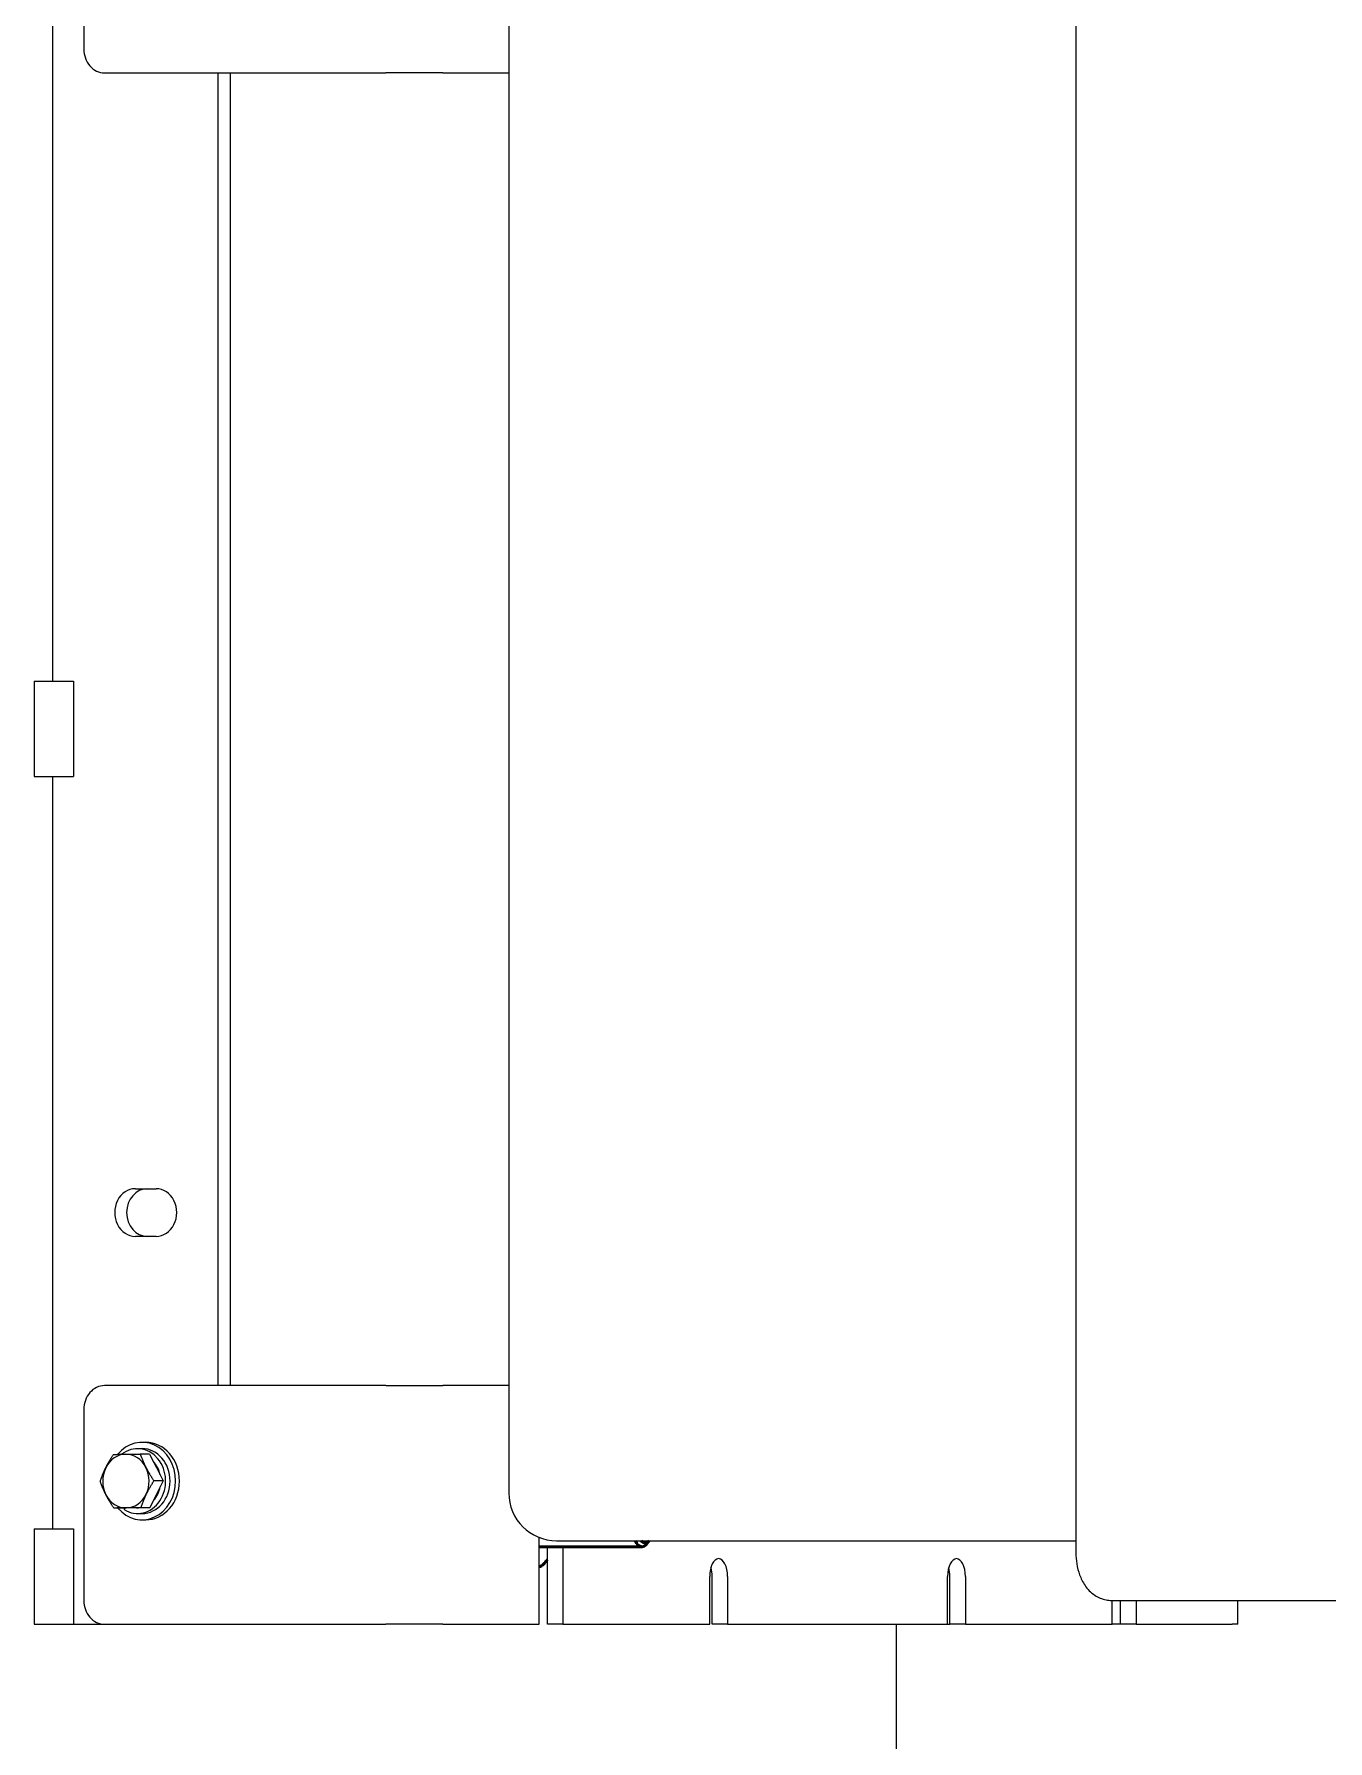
# Model space of a CAD drawing. Header units: inches. Extents: x 20 to 536, y 8 to 344.
# Drawn here: x 275.59 to 289.14, y 94.23 to 112.11 of the extents above; entities that cross this region are included whole.
import ezdxf

# ---------------------------------------------------------------- set-up
doc = ezdxf.new("R2010")
doc.units = ezdxf.units.IN
doc.header["$LTSCALE"] = 16
doc.header["$MEASUREMENT"] = 0
doc.layers.add('Visible (ANSI)', color=7, linetype='Continuous', lineweight=50)

msp = doc.modelspace()

# ---------------------------------------------------------------- linework, layer by layer
at = {"layer": 'Visible (ANSI)', "linetype": 'Continuous', "lineweight": 18}
for p, q in [((276.11252, 113.95079), (276.11252, 111.95079)), ((275.78661, 113.21079), (275.78661, 105.33079)), ((286.49955, 112.95079), (286.49955, 96.20079)), ((280.56237, 112.32579), (280.56237, 96.82579)), ((276.32902, 111.70079), (279.27512, 111.70079)), ((277.51866, 97.95079), (277.51866, 111.70079)), ((277.64366, 111.70079), (277.64366, 97.95079)), ((279.87275, 111.70079), (279.27512, 111.70079)), ((279.87275, 111.70079), (280.56237, 111.70079)), ((275.59283, 105.33079), (276.00312, 105.33079)), ((275.59283, 105.33079), (275.59283, 104.33079)), ((276.00312, 105.33079), (276.00312, 104.33079)), ((275.59283, 104.33079), (276.00312, 104.33079)), ((275.78661, 104.33079), (275.78661, 96.45079)), ((276.65264, 100.01329), (276.86914, 100.01329)), ((276.86914, 99.51329), (276.65264, 99.51329)), ((279.27512, 97.95079), (276.32902, 97.95079)), ((279.27512, 97.95079), (279.87275, 97.95079)), ((280.56237, 97.95079), (279.87275, 97.95079)), ((276.11252, 97.70079), (276.11252, 95.70079)), ((276.67504, 97.29079), (276.72204, 97.29079)), ((276.72204, 97.35679), (276.76204, 97.35679)), ((276.80096, 97.23316), (276.70451, 97.23316)), ((276.80096, 97.23316), (276.87225, 97.09335)), ((276.87225, 97.09335), (276.94353, 96.95355)), ((276.94353, 96.95355), (276.84707, 96.95355)), ((276.94353, 96.95355), (276.87431, 96.81236)), ((276.87431, 96.81236), (276.8051, 96.67118)), ((276.52411, 96.66843), (276.42766, 96.66843)), ((276.6646, 96.6698), (276.52411, 96.66843)), ((276.53475, 96.65186), (276.54546, 96.66863)), ((276.66357, 96.66979), (276.67504, 96.66979)), ((276.8051, 96.67118), (276.6646, 96.6698)), ((276.67504, 96.61079), (276.72204, 96.61079)), ((276.8051, 96.67118), (276.70864, 96.67118)), ((276.72204, 96.54479), (276.76204, 96.54479)), ((275.59283, 96.45079), (276.00312, 96.45079)), ((275.59283, 96.45079), (275.59283, 95.45079)), ((276.00312, 96.45079), (276.00312, 95.45079)), ((280.87943, 95.45079), (280.87943, 96.36046)), ((280.96705, 95.45079), (280.96705, 96.26329)), ((281.06237, 96.32579), (286.49955, 96.32579)), ((281.12943, 96.26329), (281.12943, 95.45079)), ((282.66568, 95.45079), (282.66568, 95.95079)), ((282.6908, 95.45079), (282.6908, 95.95079)), ((282.85318, 95.95079), (282.85318, 95.45079)), ((285.15568, 95.45079), (285.15568, 95.95079)), ((285.1808, 95.45079), (285.1808, 95.95079)), ((285.34318, 95.95079), (285.34318, 95.45079)), ((286.87455, 95.70079), (287.09106, 95.70079)), ((286.87943, 95.45079), (286.87943, 95.70079)), ((286.96705, 95.45079), (286.96705, 95.70079)), ((287.09106, 95.70079), (294.34106, 95.70079)), ((287.12943, 95.70079), (287.12943, 95.45079)), ((288.19472, 95.45079), (288.19472, 95.70079)), ((275.59283, 95.45079), (276.00312, 95.45079)), ((276.00312, 95.45079), (276.32902, 95.45079)), ((276.32902, 95.45079), (279.27512, 95.45079)), ((279.87275, 95.45079), (279.27512, 95.45079)), ((279.87275, 95.45079), (280.87943, 95.45079)), ((281.12943, 95.45079), (280.96705, 95.45079)), ((281.12943, 95.45079), (282.66568, 95.45079)), ((282.85318, 95.45079), (282.6908, 95.45079)), ((282.85318, 95.45079), (285.15568, 95.45079)), ((284.61785, 95.45079), (284.61785, 68.95079)), ((285.15568, 95.45079), (285.1808, 95.45079)), ((285.34318, 95.45079), (285.1808, 95.45079)), ((285.34318, 95.45079), (286.87943, 95.45079)), ((286.96705, 95.45079), (286.87943, 95.45079)), ((287.12943, 95.45079), (286.96705, 95.45079)), ((287.12943, 95.45079), (288.13611, 95.45079)), ((288.19472, 95.45079), (288.13611, 95.45079))]:
    msp.add_line(p, q, dxfattribs=at)
at = {"layer": 'Visible (ANSI)'}
for p, q in [((280.87943, 96.26329), (281.95719, 96.26329)), ((282.03119, 96.32579), (282.01132, 96.29769))]:
    msp.add_line(p, q, dxfattribs=at)
at = {"layer": 'Visible (ANSI)', "linetype": 'Continuous', "lineweight": 18}
msp.add_arc((281.06237, 96.82579), 0.5, 180, 270, dxfattribs=at)
for centre, major_axis, ratio, start_param, end_param in [((276.32902, 111.95079), (0, -0.25), 0.8660254, 4.71238898, 6.28318531), ((276.65264, 99.76329), (0, -0.25), 0.8660254, 3.14159265, 6.28318531), ((276.77764, 99.76329), (0, 0.25), 0.8660254, 0, 3.14159265), ((276.86914, 99.76329), (0, 0.25), 0.8660254, 3.14159265, 6.28318531), ((276.32902, 97.70079), (0, 0.25), 0.8660254, 0, 1.57079633), ((276.72204, 96.95079), (0, -0.406), 0.8660254, 5.48148358, 10.23416923), ((276.67504, 96.95079), (0, 0.34), 0.8660254, 2.64500439, 6.88347845), ((276.72204, 96.95079), (0, -0.34), 0.8660254, 0, 3.14159265), ((276.76204, 96.95079), (0, -0.406), 0.8660254, 0, 3.14159265), ((276.55354, 96.95079), (0, -0.281), 0.8660254, 4.19727807, 5.24447562), ((276.55354, 96.95079), (0, 0.281), 0.8660254, 0.00848786, 1.05568541), ((276.55354, 96.95079), (0, 0.281), 0.8660254, 5.24447562, 6.29167317), ((276.55354, 96.95079), (0, 0.281), 0.8660254, 4.19727807, 5.24447562), ((276.67504, 96.95079), (0, -0.281), 0.8660254, 1.80421279, 2.40155314), ((276.55354, 96.95079), (0, -0.281), 0.8660254, 5.24447562, 6.29167317), ((276.55354, 96.95079), (0, -0.281), 0.8660254, 0.00848786, 1.05568541), ((276.67504, 96.95079), (0, -0.281), 0.8660254, 0.75553689, 1.35583394), ((276.67504, 96.95079), (0, -0.281), 0.8660254, 0, 0.03802022), ((282.75943, 95.95079), (0, 0.1875), 0.5, 4.71238898, 7.85398163), ((282.59705, 95.95079), (0, 0.1875), 0.5, 4.71238898, 5.23598776), ((285.24943, 95.95079), (0, 0.1875), 0.5, 4.71238898, 7.85398163), ((285.08705, 95.95079), (0, 0.1875), 0.5, 4.71238898, 5.23598776), ((276.32902, 95.70079), (0, -0.25), 0.8660254, 4.71238898, 6.28318531)]:
    msp.add_ellipse(centre, major_axis=major_axis, ratio=ratio, start_param=start_param, end_param=end_param, dxfattribs=at)
at = {"layer": 'Visible (ANSI)'}
for centre, major_axis, start_param, end_param in [((280.84205, 96.45079), (0, -0.203), 0.37715135, 0.39331066), ((281.95719, 96.45079), (0, -0.1875), 5.44211664, 6.89859241), ((281.9904, 96.45079), (0, -0.14916), 5.70604477, 6.86032585), ((280.84205, 96.45079), (0, -0.406), 0.18519354, 0.66335465)]:
    msp.add_ellipse(centre, major_axis=major_axis, ratio=0.5, start_param=start_param, end_param=end_param, dxfattribs=at)
at = {"layer": 'Visible (ANSI)', "linetype": 'Continuous', "lineweight": 18}
for points in [[(276.28509, 96.94804), (276.30964, 97.0237), (276.34176, 97.08922)], [(276.34176, 97.08922), (276.37388, 97.15474), (276.42352, 97.2304)], [(276.42352, 97.2304), (276.48627, 97.23114), (276.55147, 97.23178)], [(276.55147, 97.23178), (276.61667, 97.23242), (276.70451, 97.23316)], [(276.70451, 97.23316), (276.73016, 97.15824), (276.76325, 97.09335)], [(276.76325, 97.09335), (276.79633, 97.02847), (276.84707, 96.95355)], [(276.34383, 96.80823), (276.31074, 96.87312), (276.28509, 96.94804)], [(276.84707, 96.95355), (276.79743, 96.87789), (276.76531, 96.81236)], [(276.42766, 96.66843), (276.37691, 96.74335), (276.34383, 96.80823)], [(276.76531, 96.81236), (276.73319, 96.74684), (276.70864, 96.67118)], [(276.5556, 96.6698), (276.4904, 96.66916), (276.42766, 96.66843)], [(276.70864, 96.67118), (276.6208, 96.67044), (276.5556, 96.6698)]]:
    msp.add_rational_spline(points, [1, 1.0379548493, 1], degree=2, dxfattribs=at)
msp.add_open_spline([(286.49955, 96.20079), (286.49955, 96.16152), (286.5026, 96.12226), (286.51521, 96.04463), (286.52472, 96.00627), (286.55217, 95.9307), (286.56997, 95.89338), (286.6203, 95.82024), (286.65312, 95.78367), (286.73222, 95.73227), (286.77193, 95.7147), (286.83505, 95.70269), (286.8548, 95.70079), (286.87455, 95.70079)], degree=3, knots=[3.14159265, 3.14159265, 3.14159265, 3.14159265, 3.45575192, 3.45575192, 3.76991118, 3.76991118, 4.08407045, 4.08407045, 4.39822972, 4.39822972, 4.61757201, 4.61757201, 4.71238898, 4.71238898, 4.71238898, 4.71238898], dxfattribs=at)

doc.saveas('drawing.dxf')
